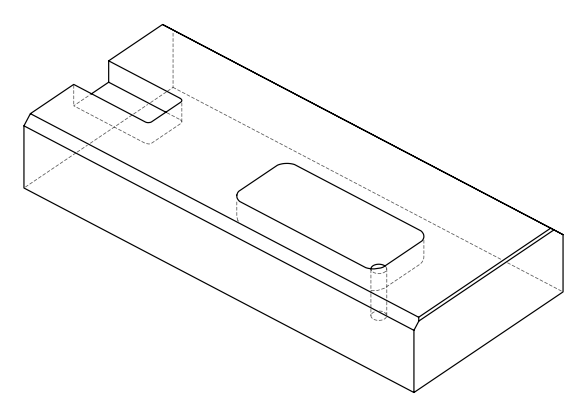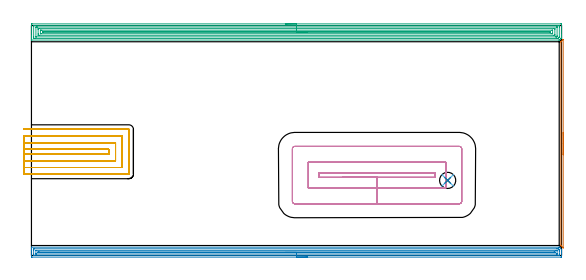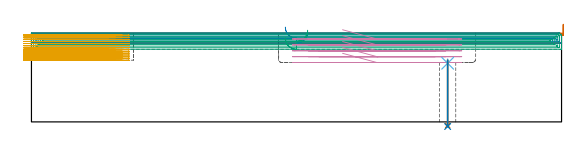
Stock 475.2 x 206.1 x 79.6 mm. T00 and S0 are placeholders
(PLAN: 8 operations, 5 tool changes, 74.7 min)
(1 AREA_MILL | FG_CHAMFER_SURFACE | UGT0205_001 | 1.63 min | 416 mm3)
(2 AREA_MILL_1 | FG_CHAMFER_SURFACE_1 | UGT0205_001 | 15.37 min | 18815 mm3)
(3 AREA_MILL_2 | FG_CHAMFER_SURFACE_2 | UGT0205_001 | 22.99 min | 49946 mm3)
(4 MILL_RECTANGULAR_POCKET | POCKET_RECTANGULAR_STRAIGHT | NXT0201_007 | Follow Part, ap 6.25, ae 75% | 10.03 min | 350999 mm3)
(5 MILL_SLOT | SLOT_PARTIAL_RECTANGULAR | NXT0201_009 | Follow Part, ap 2, ae 75% | 24.21 min | 107128 mm3)
(6 SPOT_DRILL | STEP1HOLE | NXT0321_9005460120000 | 0.04 min | 23 mm3)
(7 DRILL_THROUGH_HOLE_INTO_CENTER | STEP1HOLE | NXT0301_065 | 0.24 min | 3659 mm3)
(8 DRILL_TO_ENLARGE_THROUGH_HOLE | STEP1HOLE | NXT0301_106 | 0.24 min | 5083 mm3)
(TOOL UGT0205_001 | Chamfer Mill 20 x 3 x 45 deg. | D20 FL50 Z2)
(TOOL NXT0201_007 | ENDMILL 25mm [R216.25-25050GCK54P 1620] | D25 R3 FL54 Z5)
(TOOL NXT0201_009 | ENDMILL 8mm [2P460-0800-NA 1630] | D8 FL26 Z6)
(TOOL NXT0321_9005460120000 | NC Spot Drill, 142deg, 12mm, Carbide, Uncoated | D12 PA142 FL30 Z2)
(TOOL NXT0301_065 | Carbide Drill 9.4mm [860.1-0940-075A1-MM 2214] | D9.4 PA140 FL98 Z2)
(TOOL NXT0301_106 | Carbide Drill 14.5mm [860.1-1450-073A1-MM 2214] | D14.5 PA140 FL83 Z2)
(OP 1 AREA_MILL)
G17 G21 G94 G90
T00 M6
G54
G17 G0 G90 X476.7 Y110.25 S1061 M3
G43 Z89.6 H0
Z87.5
G94 G1 Y110.212 Z86.628 F250.
Y110.098 Z85.763
Y109.909 Z84.912
Y109.647 Z84.08
Y109.313 Z83.274
Y108.91 Z82.5
Y108.441 Z81.764
Y107.91 Z81.072
Y107.321 Z80.429
Y106.678 Z79.84
Y105.986 Z79.308
Y105.25 Z78.84
Y104.476 Z78.437
Y103.67 Z78.103
Y102.838 Z77.841
Y101.986 Z77.652
Y101.121 Z77.538
Y100.25 Z77.5
Y6.901
X476.697 Y6.814 Z77.501
X476.695 Y6.812 Z77.503
X476.685 Y6.814 Z77.513
X474.73 Y8.771 Z79.47
X474.604 Y8.905 Z79.59
X474.6 Y9.194 Z79.6
Y191.306
X474.604 Y191.595 Z79.59
X474.73 Y191.73 Z79.469
X476.388 Y193.388 Z77.811
X476.542 Y193.544 Z77.654
X476.687 Y193.686 Z77.511
X476.695 Y193.688 Z77.502
X476.699 Y193.686 Z77.499
X476.7 Y193.599 Z77.5
Y100.25
Y99.378 Z77.538
Y98.513 Z77.652
Y97.662 Z77.841
Y96.83 Z78.103
Y96.024 Z78.437
Y95.25 Z78.84
Y94.514 Z79.308
Y93.822 Z79.84
Y93.179 Z80.429
Y92.589 Z81.072
Y92.058 Z81.764
Y91.59 Z82.5
Y91.187 Z83.274
Y90.853 Z84.08
Y90.591 Z84.912
Y90.402 Z85.763
Y90.288 Z86.628
Y90.25 Z87.5
G0 Z89.6
M5
M2
(OP 2 AREA_MILL_1)
G17 G21 G94 G90
T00 M6
G54
G17 G0 G90 X247.6 Y-1.5 S1061 M3
G43 Z89.6 H0
Z80.7
G94 G1 X247.562 Z79.828 F250.
X247.448 Z78.964
X247.259 Z78.112
X246.997 Z77.28
X246.663 Z76.474
X246.26 Z75.7
X245.792 Z74.964
X245.26 Z74.272
X244.671 Z73.629
X244.028 Z73.04
X243.336 Z72.509
X242.6 Z72.04
X241.826 Z71.637
X241.02 Z71.303
X240.188 Z71.041
X239.336 Z70.852
X238.472 Z70.738
X237.6 Z70.7
X0.63 Y-1.499 Z70.701
X0.154 Y-1.495 Z70.703
X0.009 Y-1.492 Z70.706
X0. Y-1.024 Z71.173
Y4.275 Z76.469
Y5.679 Z77.876
Y6.041 Z78.236
Y7.011 Z79.21
X0.009 Y7.387 Z79.578
X0.01 Y7.404 Z79.595
X0.178 Y7.4 Z79.6
X472.781
X473.096 Y7.397 Z79.586
X473.127 Y7.374 Z79.571
X475.049 Y5.452 Z77.65
X475.166 Y5.332 Z77.529
X475.197 Y5.292 Z77.488
X475.2 Y5.057 Z77.255
Y4.275 Z76.469
Y3.03 Z75.227
Y2.508 Z74.703
Y1.902 Z74.098
Y-0.764 Z71.433
X475.197 Y-1.024 Z71.173
X475.191 Y-1.491 Z70.706
X475.046 Y-1.495 Z70.703
X474.57 Y-1.5 Z70.7
X237.6
Y-0.086 Z72.114
X2.419 Y-0.085 Z72.115
X2.362
X2.03 Y-0.079 Z72.121
X2.01 Y0.029 Z72.229
X2.003 Y0.269 Z72.469
X2.001 Y0.742 Z72.942
X2. Y1.156 Z73.356
Y4.688 Z76.888
X2.001 Y5.158 Z77.358
X2.003 Y5.569 Z77.769
X2.01 Y5.978 Z78.178
X2.419 Y5.985 Z78.185
X2.475
X470.993 Y5.986 Z78.186
X471.887 Y5.984 Z78.184
X471.945 Y5.983 Z78.183
X472.043 Y5.979 Z78.179
X472.423 Y5.616 Z77.816
X472.665 Y5.382 Z77.582
X472.781 Y5.269 Z77.469
X472.891 Y5.158 Z77.358
X472.997 Y5.048 Z77.248
X473.19 Y4.846 Z77.046
X473.196 Y4.749 Z76.949
X473.199 Y4.275 Z76.475
X473.2 Y3.861 Z76.061
Y1.212 Z73.412
X473.199 Y0.742 Z72.942
X473.197 Y0.331 Z72.531
X473.19 Y-0.078 Z72.122
X472.781 Y-0.085 Z72.115
X472.725
X237.6 Y-0.086 Z72.114
Y1.328 Z73.528
X4.207 Y1.329 Z73.529
X4.107 Y1.33 Z73.53
X4.028 Y1.333 Z73.533
X4.011 Y1.335 Z73.535
X4.007 Y1.363 Z73.563
X4.003 Y1.421 Z73.621
X4.001 Y1.625 Z73.825
X4. Y1.83 Z74.03
X4.001 Y4.478 Z76.678
X4.007 Y4.547 Z76.747
X4.011 Y4.565 Z76.765
X4.021 Y4.568 Z76.768
X4.057 Y4.57 Z76.77
X4.207 Y4.571 Z76.771
X470.099
X470.695 Y4.569 Z76.769
X470.993 Y4.564 Z76.764
X471.029 Y4.56 Z76.76
X471.071 Y4.521 Z76.721
X471.153 Y4.437 Z76.637
X471.19 Y4.395 Z76.595
X471.195 Y4.343 Z76.543
X471.198 Y4.275 Z76.475
X471.2 Y4.07 Z76.27
X471.199 Y1.422 Z73.622
X471.193 Y1.353 Z73.553
X471.19 Y1.335 Z73.535
X471.179 Y1.332 Z73.532
X471.143 Y1.33 Z73.53
X470.993 Y1.329 Z73.529
X237.6 Y1.328 Z73.528
Y2.743 Z74.943
X6.652
X6.233 Y2.746 Z74.946
X6.024 Y2.75 Z74.95
X6.009 Y2.751 Z74.951
X6.006 Y2.76 Z74.96
X6.003 Y2.786 Z74.986
X6.001 Y2.841 Z75.041
X6. Y2.95 Z75.15
X6.001 Y3.059 Z75.259
X6.003 Y3.114 Z75.314
X6.006 Y3.14 Z75.34
X6.009 Y3.149 Z75.349
X6.025 Y3.15 Z75.35
X6.235 Y3.155 Z75.355
X6.47 Y3.157 Z75.357
X6.89
X468.548
X468.967 Y3.154 Z75.354
X469.175 Y3.15 Z75.35
X469.191 Y3.149 Z75.349
X469.194 Y3.14 Z75.34
X469.197 Y3.114 Z75.314
X469.199 Y3.059 Z75.259
X469.2 Y2.95 Z75.15
X469.199 Y2.841 Z75.041
X469.197 Y2.786 Z74.986
X469.194 Y2.76 Z74.96
X469.191 Y2.751 Z74.951
X469.176 Y2.75 Z74.95
X468.965 Y2.745 Z74.945
X468.547 Y2.743 Z74.943
X468.31
X237.6
X236.728 Z74.981
X235.864 Z75.095
X235.012 Z75.283
X234.18 Z75.546
X233.374 Z75.88
X232.6 Z76.282
X231.864 Z76.751
X231.172 Z77.282
X230.529 Z77.872
X229.94 Z78.515
X229.408 Z79.207
X228.94 Z79.943
X228.537 Z80.717
X228.203 Z81.523
X227.941 Z82.355
X227.752 Z83.206
X227.638 Z84.071
X227.6 Z84.943
G0 Z89.6
M5
M2
(OP 3 AREA_MILL_2)
G17 G21 G94 G90
T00 M6
G54
G17 G0 G90 X227.6 Y207.6 S1061 M3
G43 Z89.6 H0
Z75.1
G94 G1 X227.638 Z74.228 F250.
X227.752 Z73.364
X227.941 Z72.512
X228.203 Z71.68
X228.537 Z70.874
X228.94 Z70.1
X229.408 Z69.364
X229.94 Z68.672
X230.529 Z68.029
X231.172 Z67.44
X231.864 Z66.908
X232.6 Z66.44
X233.374 Z66.037
X234.18 Z65.703
X235.012 Z65.441
X235.863 Z65.252
X236.728 Z65.138
X237.6 Z65.1
X474.57
X474.891 Y207.597 Z65.102
X475.19 Y207.592 Z65.106
X475.2 Y207.289 Z65.408
Y198.125 Z74.57
Y196.709 Z75.987
Y196.344 Z76.35
X475.199 Y195.256 Z77.441
X475.197 Y195.231 Z77.466
X475.194 Y195.205 Z77.492
X475.166 Y195.165 Z77.533
X475.011 Y195.009 Z77.688
X474.868 Y194.867 Z77.831
X474.582 Y194.582 Z78.118
X473.669 Y193.669 Z79.031
X473.262 Y193.261 Z79.435
X473.104 Y193.104 Z79.59
X472.781 Y193.1 Z79.6
X0.183
X0.01 Y193.103 Z79.588
X0.007 Y193.151 Z79.541
X0. Y193.57 Z79.13
Y193.835 Z78.865
Y194.564 Z78.131
Y195.819 Z76.878
Y197.234 Z75.461
Y206.764 Z65.934
X0.002 Y207.026 Z65.671
X0.008 Y207.592 Z65.106
X0.06 Y207.594 Z65.104
X0.63 Y207.6 Z65.1
X237.6
Y206.186 Z66.514
X471.887
X472.735 Y206.182 Z66.518
X472.781 Y206.179 Z66.521
X473.19 Y206.136 Z66.564
X473.197 Y205.722 Z66.978
X473.199 Y205.246 Z67.454
X473.2 Y204.829 Z67.871
X473.199 Y196.344 Z76.356
X473.197 Y195.93 Z76.77
X473.19 Y195.691 Z77.009
X473.177 Y195.639 Z77.061
X473.132 Y195.59 Z77.11
X473.002 Y195.454 Z77.246
X472.893 Y195.343 Z77.357
X472.781 Y195.231 Z77.469
X472.446 Y194.898 Z77.802
X472.106 Y194.564 Z78.136
X472.064 Y194.525 Z78.175
X471.986 Y194.519 Z78.181
X471.936 Y194.516 Z78.184
X471.887 Y194.515 Z78.185
X471.043 Y194.514 Z78.186
X3.313
X2.465 Y194.518 Z78.182
X2.419 Y194.521 Z78.179
X2.01 Y194.564 Z78.136
X2.003 Y194.978 Z77.722
X2.001 Y195.454 Z77.246
X2. Y195.871 Z76.829
X2.001 Y205.246 Z67.454
X2.002 Y205.66 Z67.04
X2.01 Y206.136 Z66.564
X2.375 Y206.18 Z66.52
X2.419 Y206.182 Z66.518
X3.263 Y206.186 Z66.514
X3.313
X237.6
Y204.772 Z67.928
X470.993 Y204.771 Z67.929
X471.132 Y204.77 Z67.93
X471.181 Y204.767 Z67.933
X471.188 Y204.766 Z67.934
X471.192 Y204.749 Z67.951
X471.196 Y204.699 Z68.001
X471.199 Y204.562 Z68.138
X471.2 Y197.028 Z75.672
X471.195 Y196.344 Z76.356
X471.192 Y196.146 Z76.554
X471.178 Y196.089 Z76.611
X471.138 Y196.046 Z76.654
X471.078 Y195.986 Z76.714
X471.037 Y195.948 Z76.752
X470.993 Y195.935 Z76.765
X470.514 Y195.931 Z76.769
X470.099 Y195.929 Z76.771
X469.622
X4.207
X4.068 Y195.93 Z76.77
X4.019 Y195.933 Z76.767
X4.012 Y195.934 Z76.766
X4.008 Y195.951 Z76.749
X4.004 Y196.001 Z76.699
X4.001 Y196.138 Z76.562
Y204.356 Z68.344
X4.003 Y204.559 Z68.141
X4.01 Y204.761 Z67.939
X4.207 Y204.765 Z67.935
X4.686 Y204.77 Z67.93
X5.101 Y204.771 Z67.929
X5.578 Y204.772 Z67.928
X237.6
Y203.357 Z69.343
X468.419
X469.118 Y203.35 Z69.35
X469.19 Y203.344 Z69.356
X469.195 Y203.24 Z69.46
X469.198 Y203.02 Z69.68
X469.2 Y202.58 Z70.12
Y198.129 Z74.571
X469.198 Y197.682 Z75.018
X469.195 Y197.46 Z75.24
X469.19 Y197.356 Z75.344
X469.089 Y197.349 Z75.351
X468.31 Y197.343 Z75.357
X468.201
X6.781
X6.082 Y197.35 Z75.35
X6.01 Y197.356 Z75.344
X6.005 Y197.46 Z75.24
X6.002 Y197.68 Z75.02
X6. Y199.015 Z73.685
Y202.571 Z70.129
X6.002 Y203.018 Z69.682
X6.005 Y203.24 Z69.46
X6.01 Y203.344 Z69.356
X6.111 Y203.351 Z69.349
X6.89 Y203.357 Z69.343
X6.999
X237.6
Y201.943 Z70.757
X466.522
X467.159 Y201.941 Z70.759
X467.184 Y201.938 Z70.762
X467.19 Y201.936 Z70.764
X467.197 Y201.904 Z70.796
X467.199 Y201.685 Z71.015
X467.2 Y199.23 Z73.47
X467.197 Y199.015 Z73.685
X467.193 Y198.846 Z73.854
X467.19 Y198.768 Z73.932
X467.039 Y198.764 Z73.936
X466.779 Y198.759 Z73.941
X466.522 Y198.758 Z73.942
X465.887 Y198.757 Z73.943
X8.678
X8.041 Y198.759 Z73.941
X8.016 Y198.762 Z73.938
X8.01 Y198.764 Z73.936
X8.004 Y198.796 Z73.904
X8.001 Y199.015 Z73.685
X8. Y201.47 Z71.23
X8.003 Y201.685 Z71.015
X8.007 Y201.854 Z70.846
X8.01 Y201.932 Z70.768
X8.161 Y201.936 Z70.764
X8.421 Y201.941 Z70.759
X8.678 Y201.942 Z70.758
X9.313 Y201.943 Z70.757
X237.6
Y200.529 Z72.171
X464.733
X465.002 Y200.527 Z72.173
X465.122 Y200.524 Z72.176
X465.176 Y200.522 Z72.178
X465.19 Y200.497 Z72.203
X465.197 Y200.334 Z72.366
X465.192 Y200.197 Z72.503
X465.19 Y200.18 Z72.52
X465.167 Y200.177 Z72.523
X465.093 Y200.175 Z72.525
X464.733 Y200.172 Z72.528
X464.466 Y200.171 Z72.529
X10.467
X10.198 Y200.173 Z72.527
X10.078 Y200.176 Z72.524
X10.024 Y200.178 Z72.522
X10.01 Y200.203 Z72.497
X10.003 Y200.366 Z72.334
X10.008 Y200.503 Z72.197
X10.01 Y200.52 Z72.18
X10.033 Y200.523 Z72.177
X10.107 Y200.525 Z72.175
X10.467 Y200.528 Z72.172
X10.734 Y200.529 Z72.171
X237.6
X238.472 Z72.209
X239.336 Z72.323
X240.188 Z72.512
X241.02 Z72.774
X241.826 Z73.108
X242.6 Z73.511
X243.336 Z73.98
X244.028 Z74.511
X244.671 Z75.1
X245.26 Z75.743
X245.791 Z76.435
X246.26 Z77.171
X246.663 Z77.945
X246.997 Z78.751
X247.259 Z79.583
X247.448 Z80.435
X247.562 Z81.3
X247.6 Z82.171
G0 Z89.6
M5
M2
(OP 4 MILL_RECTANGULAR_POCKET)
G17 G21 G94 G90
T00 M6
G54
G17 G0 G90 X278.899 Y70.05 S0 M3
G43 Z89.6 H1
Z82.6
G94 G1 X309.8 Z74.32 F250.
X361.95 F500.
Y74.05
X257.65
Y70.05
X309.8
Y60.55
X371.45
Y83.55
X248.15
Y60.55
X309.8
Y46.3
X383.4
G3 X385.7 Y48.6 R2.3
G1 Y95.5
G3 X383.4 Y97.8 R2.3
G1 X236.2
G3 X233.9 Y95.5 R2.3
G1 Y48.6
G3 X236.2 Y46.3 R2.3
G1 X309.8
X310.8
G0 X278.899 Y70.05 Z77.32
G1 X309.8 Z69.04 F250.
X361.95 F500.
Y74.05
X257.65
Y70.05
X309.8
Y60.55
X371.45
Y83.55
X248.15
Y60.55
X309.8
Y46.3
X383.4
G3 X385.7 Y48.6 R2.3
G1 Y95.5
G3 X383.4 Y97.8 R2.3
G1 X236.2
G3 X233.9 Y95.5 R2.3
G1 Y48.6
G3 X236.2 Y46.3 R2.3
G1 X309.8
X310.8
G0 X278.899 Y70.05 Z72.04
G1 X309.8 Z63.76 F250.
X361.95 F500.
Y74.05
X257.65
Y70.05
X309.8
Y60.55
X371.45
Y83.55
X248.15
Y60.55
X309.8
Y46.3
X383.4
G3 X385.7 Y48.6 R2.3
G1 Y95.5
G3 X383.4 Y97.8 R2.3
G1 X236.2
G3 X233.9 Y95.5 R2.3
G1 Y48.6
G3 X236.2 Y46.3 R2.3
G1 X309.8
X310.8
G0 X278.899 Y70.05 Z66.76
G1 X309.8 Z58.48 F250.
X361.95 F500.
Y74.05
X257.65
Y70.05
X309.8
Y60.55
X371.45
Y83.55
X248.15
Y60.55
X309.8
Y46.3
X383.4
G3 X385.7 Y48.6 R2.3
G1 Y95.5
G3 X383.4 Y97.8 R2.3
G1 X236.2
G3 X233.9 Y95.5 R2.3
G1 Y48.6
G3 X236.2 Y46.3 R2.3
G1 X309.8
X310.8
G0 X278.899 Y70.05 Z61.48
G1 X309.8 Z53.2 F250.
X361.95 F500.
Y74.05
X257.65
Y70.05
X309.8
Y60.55
X371.45
Y83.55
X248.15
Y60.55
X309.8
Y46.3
X383.4
G3 X385.7 Y48.6 R2.3
G1 Y95.5
G3 X383.4 Y97.8 R2.3
G1 X236.2
G3 X233.9 Y95.5 R2.3
G1 Y48.6
G3 X236.2 Y46.3 R2.3
G1 X309.8
X310.8
G0 Z89.6
M5
M2
(OP 5 MILL_SLOT)
G17 G21 G94 G90
T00 M6
G54
G17 G0 G90 X-7. Y90.8 S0 M3
G43 Z89.6 H1
Z77.731
G94 G1 X-4. F250.
X69.4 F500.
Y95.1
X-4.
X-7. F250.
Y84.8
X-4.
X75.4 F500.
Y101.1
X-4.
X-7. F250.
Y78.8
X-4.
X81.4 F500.
Y107.1
X-4.
X-7. F250.
Y72.8
X-4.
X87.3 F500.
X87.355 Y72.805
X87.395 Y72.845
X87.4 Y72.9
Y113.
X87.395 Y113.055
X87.355 Y113.095
X87.3 Y113.1
X-4.
X-7. F250.
G0 Y90.8 Z75.861
G1 X-4.
X69.4 F500.
Y95.1
X-4.
X-7. F250.
Y84.8
X-4.
X75.4 F500.
Y101.1
X-4.
X-7. F250.
Y78.8
X-4.
X81.4 F500.
Y107.1
X-4.
X-7. F250.
Y72.8
X-4.
X87.3 F500.
X87.355 Y72.805
X87.395 Y72.845
X87.4 Y72.9
Y113.
X87.395 Y113.055
X87.355 Y113.095
X87.3 Y113.1
X-4.
X-7. F250.
G0 Y90.8 Z73.992
G1 X-4.
X69.4 F500.
Y95.1
X-4.
X-7. F250.
Y84.8
X-4.
X75.4 F500.
Y101.1
X-4.
X-7. F250.
Y78.8
X-4.
X81.4 F500.
Y107.1
X-4.
X-7. F250.
Y72.8
X-4.
X87.3 F500.
X87.355 Y72.805
X87.395 Y72.845
X87.4 Y72.9
Y113.
X87.395 Y113.055
X87.355 Y113.095
X87.3 Y113.1
X-4.
X-7. F250.
G0 Y90.8 Z72.123
G1 X-4.
X69.4 F500.
Y95.1
X-4.
X-7. F250.
Y84.8
X-4.
X75.4 F500.
Y101.1
X-4.
X-7. F250.
Y78.8
X-4.
X81.4 F500.
Y107.1
X-4.
X-7. F250.
Y72.8
X-4.
X87.3 F500.
X87.355 Y72.805
X87.395 Y72.845
X87.4 Y72.9
Y113.
X87.395 Y113.055
X87.355 Y113.095
X87.3 Y113.1
X-4.
X-7. F250.
G0 Y90.8 Z70.254
G1 X-4.
X69.4 F500.
Y95.1
X-4.
X-7. F250.
Y84.8
X-4.
X75.4 F500.
Y101.1
X-4.
X-7. F250.
Y78.8
X-4.
X81.4 F500.
Y107.1
X-4.
X-7. F250.
Y72.8
X-4.
X87.3 F500.
X87.355 Y72.805
X87.395 Y72.845
X87.4 Y72.9
Y113.
X87.395 Y113.055
X87.355 Y113.095
X87.3 Y113.1
X-4.
X-7. F250.
G0 Y90.8 Z68.385
G1 X-4.
X69.4 F500.
Y95.1
X-4.
X-7. F250.
Y84.8
X-4.
X75.4 F500.
Y101.1
X-4.
X-7. F250.
Y78.8
X-4.
X81.4 F500.
Y107.1
X-4.
X-7. F250.
Y72.8
X-4.
X87.3 F500.
X87.355 Y72.805
X87.395 Y72.845
X87.4 Y72.9
Y113.
X87.395 Y113.055
X87.355 Y113.095
X87.3 Y113.1
X-4.
X-7. F250.
G0 Y90.8 Z66.515
G1 X-4.
X69.4 F500.
Y95.1
X-4.
X-7. F250.
Y84.8
X-4.
X75.4 F500.
Y101.1
X-4.
X-7. F250.
Y78.8
X-4.
X81.4 F500.
Y107.1
X-4.
X-7. F250.
Y72.8
X-4.
X87.3 F500.
X87.355 Y72.805
X87.395 Y72.845
X87.4 Y72.9
Y113.
X87.395 Y113.055
X87.355 Y113.095
X87.3 Y113.1
X-4.
X-7. F250.
G0 Y90.8 Z64.646
G1 X-4.
X69.4 F500.
Y95.1
X-4.
X-7. F250.
Y84.8
X-4.
X75.4 F500.
Y101.1
X-4.
X-7. F250.
Y78.8
X-4.
X81.4 F500.
Y107.1
X-4.
X-7. F250.
Y72.8
X-4.
X87.3 F500.
X87.355 Y72.805
X87.395 Y72.845
X87.4 Y72.9
Y113.
X87.395 Y113.055
X87.355 Y113.095
X87.3 Y113.1
X-4.
X-7. F250.
G0 Y90.8 Z62.777
G1 X-4.
X69.4 F500.
Y95.1
X-4.
X-7. F250.
Y84.8
X-4.
X75.4 F500.
Y101.1
X-4.
X-7. F250.
Y78.8
X-4.
X81.4 F500.
Y107.1
X-4.
X-7. F250.
Y72.8
X-4.
X87.3 F500.
X87.355 Y72.805
X87.395 Y72.845
X87.4 Y72.9
Y113.
X87.395 Y113.055
X87.355 Y113.095
X87.3 Y113.1
X-4.
X-7. F250.
G0 Y90.8 Z60.908
G1 X-4.
X69.4 F500.
Y95.1
X-4.
X-7. F250.
Y84.8
X-4.
X75.4 F500.
Y101.1
X-4.
X-7. F250.
Y78.8
X-4.
X81.4 F500.
Y107.1
X-4.
X-7. F250.
Y72.8
X-4.
X87.3 F500.
X87.355 Y72.805
X87.395 Y72.845
X87.4 Y72.9
Y113.
X87.395 Y113.055
X87.355 Y113.095
X87.3 Y113.1
X-4.
X-7. F250.
G0 Y90.8 Z59.038
G1 X-4.
X69.4 F500.
Y95.1
X-4.
X-7. F250.
Y84.8
X-4.
X75.4 F500.
Y101.1
X-4.
X-7. F250.
Y78.8
X-4.
X81.4 F500.
Y107.1
X-4.
X-7. F250.
Y72.8
X-4.
X87.3 F500.
X87.355 Y72.805
X87.395 Y72.845
X87.4 Y72.9
Y113.
X87.395 Y113.055
X87.355 Y113.095
X87.3 Y113.1
X-4.
X-7. F250.
G0 Y90.8 Z57.169
G1 X-4.
X69.4 F500.
Y95.1
X-4.
X-7. F250.
Y84.8
X-4.
X75.4 F500.
Y101.1
X-4.
X-7. F250.
Y78.8
X-4.
X81.4 F500.
Y107.1
X-4.
X-7. F250.
Y72.8
X-4.
X87.3 F500.
X87.355 Y72.805
X87.395 Y72.845
X87.4 Y72.9
Y113.
X87.395 Y113.055
X87.355 Y113.095
X87.3 Y113.1
X-4.
X-7. F250.
G0 Y90.8 Z55.3
G1 X-4.
X69.4 F500.
Y95.1
X-4.
X-7. F250.
Y84.8
X-4.
X75.4 F500.
Y101.1
X-4.
X-7. F250.
Y78.8
X-4.
X81.4 F500.
Y107.1
X-4.
X-7. F250.
Y72.8
X-4.
X87.3 F500.
X87.355 Y72.805
X87.395 Y72.845
X87.4 Y72.9
Y113.
X87.395 Y113.055
X87.355 Y113.095
X87.3 Y113.1
X-4.
X-7. F250.
G0 Z89.6
M5
M2
(OP 6 SPOT_DRILL)
G17 G21 G94 G90
T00 M6
G54
G17 G0 G90 X373.1 Y67.3 S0 M3
G43 Z89.6 H0
G94 G81 G98 Z52.572 F250. R56.2
G80
M5
M2
(OP 7 DRILL_THROUGH_HOLE_INTO_CENTER)
G17 G21 G94 G90
T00 M6
G54
G17 G0 G90 X373.1 Y67.3 S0 M3
G43 Z89.6 H1
G94 G73 G98 Z-3.211 F250. Q8.059 R55.2
G80
M5
M2
(OP 8 DRILL_TO_ENLARGE_THROUGH_HOLE)
G17 G21 G94 G90
T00 M6
G54
G17 G0 G90 X373.1 Y67.3 S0 M3
G43 Z89.6 H1
G94 G73 G98 Z-4.139 F250. Q14.335 R55.2
G80
M5
M2
